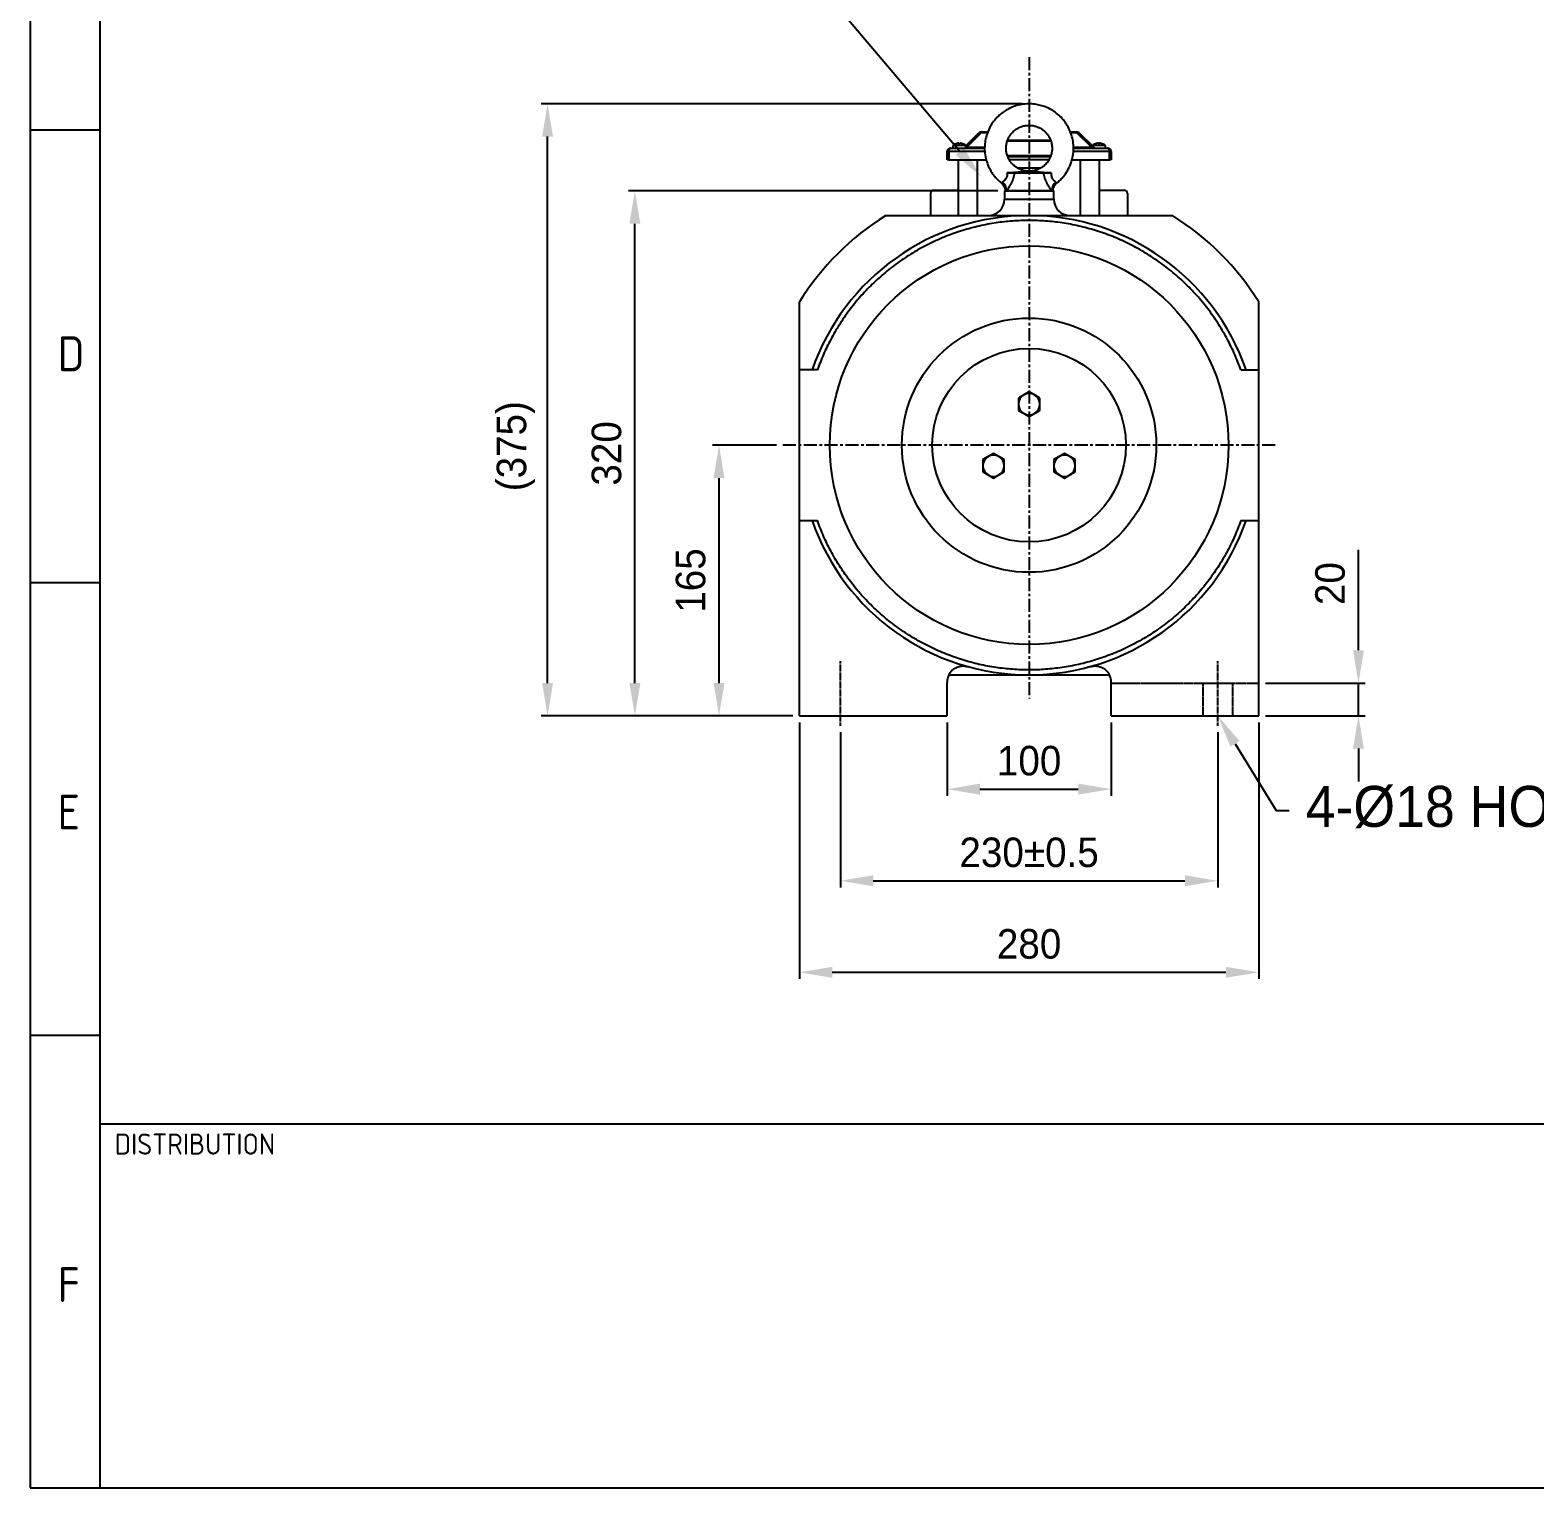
# Model space of a CAD drawing. Header units: millimetres. Extents: x 36 to 5601, y -1400 to 1707.
# Drawn here: x 36 to 953, y 52 to 940 of the extents above; entities that cross this region are included whole.
import ezdxf
from ezdxf import colors
from ezdxf.entities.mleader import LeaderData, LeaderLine
from ezdxf.math import Vec2, Vec3

# ---------------------------------------------------------------- set-up
doc = ezdxf.new("R2010")
doc.units = ezdxf.units.MM
doc.header["$LTSCALE"] = 2
for name, pattern in [('CENTER8', [6.35, 3.96875, -0.79375, 0.79375, -0.79375]), ('DASHED', [0.75, 0.5, -0.25]), ('HIDDEN2', [4.7625, 3.175, -1.5875])]:
    doc.linetypes.add(name, pattern=pattern)
for name, color, linetype in [('3中心线层', 1, 'CENTER8'), ('4虚线层', 6, 'DASHED'), ('숨은선', 2, 'HIDDEN2')]:
    doc.layers.add(name, color=color, linetype=linetype)
doc.styles.get("Standard").update_dxf_attribs({"font": 'gulim.ttc', "height": 18})
doc.dimstyles.new('ISO-25', dxfattribs={"dimtxt": 18, "dimasz": 20, "dimexe": 4, "dimexo": 4, "dimgap": 8, "dimtad": 1, "dimdec": 4, "dimtxsty": 'Standard', "dimcen": 2.5, "dimclrd": 3, "dimclre": 3, "dimclrt": 2, "dimadec": 1, "dimazin": 2, "dimtfac": 1, "dimtdec": 4, "dimtmove": 0, "dimatfit": 3, "dimfxl": 1, "dimarcsym": 0})

# ---------------------------------------------------------------- blocks, each defined once
blk = doc.blocks.new('*D4036')
at = {"color": 3, "lineweight": -2}
for p, q in [((529.74, 512.32), (529.74, 417.76)), ((759.74, 512.32), (759.74, 417.76)), ((549.74, 421.76), (739.74, 421.76))]:
    blk.add_line(p, q, dxfattribs=at)
at = {"color": 3}
for points in [[(549.74, 425.1), (549.74, 418.43), (529.74, 421.76)], [(739.74, 418.43), (739.74, 425.1), (759.74, 421.76)]]:
    blk.add_solid(points, dxfattribs=at)
at = {"layer": 'Defpoints', "color": 0}
for p in [(529.74, 516.32), (759.74, 516.32), (759.74, 421.76)]:
    blk.add_point(p, dxfattribs=at)
at = {"color": 2, "insert": (644.74, 438.99), "char_height": 18, "attachment_point": 5}
blk.add_mtext('230%%p0.5', dxfattribs=at)
blk = doc.blocks.new('*D4037')
at = {"color": 3, "lineweight": -2}
for p, q in [((504.74, 518.3), (504.74, 361.96)), ((784.74, 518.3), (784.74, 361.96)), ((524.74, 365.96), (764.74, 365.96))]:
    blk.add_line(p, q, dxfattribs=at)
at = {"color": 3}
for points in [[(524.74, 369.3), (524.74, 362.63), (504.74, 365.96)], [(764.74, 362.63), (764.74, 369.3), (784.74, 365.96)]]:
    blk.add_solid(points, dxfattribs=at)
at = {"layer": 'Defpoints', "color": 0}
for p in [(504.74, 522.3), (784.74, 522.3), (784.74, 365.96)]:
    blk.add_point(p, dxfattribs=at)
at = {"color": 2, "insert": (644.74, 383.19), "char_height": 18, "attachment_point": 5}
blk.add_mtext('280', dxfattribs=at)
blk = doc.blocks.new('*D4041')
at = {"color": 3, "lineweight": -2}
for p, q in [((640.74, 895.4), (347.27, 895.4)), ((351.27, 542.3), (351.27, 875.4)), ((500.74, 522.3), (347.27, 522.3))]:
    blk.add_line(p, q, dxfattribs=at)
at = {"color": 3}
for points in [[(354.6, 875.4), (347.93, 875.4), (351.27, 895.4)], [(347.93, 542.3), (354.6, 542.3), (351.27, 522.3)]]:
    blk.add_solid(points, dxfattribs=at)
at = {"layer": 'Defpoints', "color": 0}
for p in [(351.27, 895.4), (644.74, 895.4), (504.74, 522.3)]:
    blk.add_point(p, dxfattribs=at)
at = {"color": 2, "insert": (331.94, 686.69), "char_height": 18, "attachment_point": 5, "rotation": 90}
blk.add_mtext('(375)', dxfattribs=at)
blk = doc.blocks.new('*D4045')
at = {"color": 3, "lineweight": -2}
for p, q in [((625.74, 842.3), (400.48, 842.3)), ((404.48, 542.3), (404.48, 822.3)), ((500.74, 522.3), (400.48, 522.3))]:
    blk.add_line(p, q, dxfattribs=at)
at = {"color": 3}
for points in [[(407.81, 822.3), (401.14, 822.3), (404.48, 842.3)], [(401.14, 542.3), (407.81, 542.3), (404.48, 522.3)]]:
    blk.add_solid(points, dxfattribs=at)
at = {"layer": 'Defpoints', "color": 0}
for p in [(404.48, 842.3), (629.74, 842.3), (504.74, 522.3)]:
    blk.add_point(p, dxfattribs=at)
at = {"color": 2, "insert": (387.25, 682.3), "char_height": 18, "attachment_point": 5, "rotation": 90}
blk.add_mtext('320', dxfattribs=at)
blk = doc.blocks.new('*D4049')
at = {"color": 3, "lineweight": -2}
for p, q in [((490.74, 687.3), (451.76, 687.3)), ((455.76, 542.3), (455.76, 667.3)), ((500.74, 522.3), (451.76, 522.3))]:
    blk.add_line(p, q, dxfattribs=at)
at = {"color": 3}
for points in [[(459.1, 667.3), (452.43, 667.3), (455.76, 687.3)], [(452.43, 542.3), (459.1, 542.3), (455.76, 522.3)]]:
    blk.add_solid(points, dxfattribs=at)
at = {"layer": 'Defpoints', "color": 0}
for p in [(455.76, 687.3), (494.74, 687.3), (504.74, 522.3)]:
    blk.add_point(p, dxfattribs=at)
at = {"color": 2, "insert": (438.51, 604.8), "char_height": 18, "attachment_point": 5, "rotation": 90}
blk.add_mtext('165', dxfattribs=at)
blk = doc.blocks.new('*D4053')
at = {"color": 3, "lineweight": -2}
for p, q in [((845.49, 562.3), (845.49, 623.51)), ((788.74, 542.3), (849.49, 542.3)), ((845.49, 522.3), (845.49, 542.3)), ((788.74, 522.3), (849.49, 522.3)), ((845.49, 502.3), (845.49, 482.3))]:
    blk.add_line(p, q, dxfattribs=at)
at = {"color": 3}
for points in [[(842.16, 562.3), (848.83, 562.3), (845.49, 542.3)], [(848.83, 502.3), (842.16, 502.3), (845.49, 522.3)]]:
    blk.add_solid(points, dxfattribs=at)
at = {"layer": 'Defpoints', "color": 0}
for p in [(784.74, 542.3), (845.49, 542.3), (784.74, 522.3)]:
    blk.add_point(p, dxfattribs=at)
at = {"color": 2, "insert": (828.26, 602.91), "char_height": 18, "attachment_point": 5, "rotation": 90}
blk.add_mtext('20', dxfattribs=at)
blk = doc.blocks.new('*D4054')
at = {"color": 3, "lineweight": -2}
for p, q in [((594.74, 518.3), (594.74, 473.62)), ((694.74, 518.3), (694.74, 473.62)), ((614.74, 477.62), (674.74, 477.62))]:
    blk.add_line(p, q, dxfattribs=at)
at = {"color": 3}
for points in [[(614.74, 480.95), (614.74, 474.28), (594.74, 477.62)], [(674.74, 474.28), (674.74, 480.95), (694.74, 477.62)]]:
    blk.add_solid(points, dxfattribs=at)
at = {"layer": 'Defpoints', "color": 0}
for p in [(594.74, 522.3), (694.74, 522.3), (694.74, 477.62)]:
    blk.add_point(p, dxfattribs=at)
at = {"color": 2, "insert": (644.74, 494.87), "char_height": 18, "attachment_point": 5}
blk.add_mtext('100', dxfattribs=at)

msp = doc.modelspace()

# ---------------------------------------------------------------- linework, layer by layer
for p, q in [((35.85818, 1706.93846), (35.85818, 51.64613)), ((78.38221, 1664.41443), (78.38221, 51.64613)), ((78.38221, 879.29257), (35.85818, 879.29257)), ((601.79874, 871.06559), (601.79874, 871.34177)), ((602.67874, 871.34177), (602.67874, 871.06559)), ((606.23874, 869.79904), (614.15295, 877.71325)), ((615.56717, 877.71325), (606.73874, 868.88482)), ((615.56717, 877.71325), (615.56717, 878.29905)), ((615.56717, 878.29905), (619.56751, 878.29905)), ((619.34407, 877.71325), (615.56717, 877.71325)), ((657.97575, 872.71326), (631.50098, 872.71326)), ((631.71325, 873.29905), (657.80012, 873.29905)), ((669.91006, 878.29905), (673.91031, 878.29905)), ((673.91031, 877.71325), (670.13353, 877.71325)), ((673.91031, 877.71325), (673.91031, 878.29905)), ((682.73874, 868.88482), (673.91031, 877.71325)), ((675.32453, 877.71325), (684.15296, 868.88482)), ((686.79874, 871.06559), (686.79874, 871.34177)), ((687.67874, 871.34177), (687.67874, 871.06559)), ((594.73874, 861.29904), (594.73874, 866.29904)), ((595.73874, 866.29904), (594.73874, 866.29904)), ((595.73874, 866.29904), (595.73874, 861.29904)), ((617.7164, 866.29904), (595.73874, 866.29904)), ((596.73874, 868.29904), (617.63968, 868.29904)), ((598.23875, 870.02251), (598.23875, 868.29904)), ((606.23874, 870.02251), (598.23875, 870.02251)), ((606.23874, 868.29904), (606.23874, 870.02251)), ((606.73874, 868.29904), (606.73874, 868.88482)), ((606.73874, 868.88482), (617.64599, 868.88482)), ((631.50173, 863.88483), (657.9765, 863.88483)), ((631.67736, 863.29905), (657.76423, 863.29905)), ((693.73874, 866.29904), (671.76191, 866.29904)), ((671.83106, 868.88482), (682.73874, 868.88482)), ((671.83782, 868.29904), (692.73874, 868.29904)), ((682.73874, 868.29904), (682.73874, 868.88482)), ((683.23874, 870.02251), (683.23874, 869.79904)), ((691.23874, 870.02251), (683.23874, 870.02251)), ((691.23874, 868.29904), (691.23874, 870.02251)), ((693.73874, 861.29904), (693.73874, 866.29904)), ((694.73874, 866.29904), (693.73874, 866.29904)), ((694.73874, 866.29904), (694.73874, 861.29904)), ((595.73874, 861.29904), (594.73874, 861.29904)), ((595.73874, 861.29904), (618.57624, 861.29904)), ((601.73875, 827.29905), (601.73875, 861.29904)), ((613.32452, 827.29905), (613.32452, 861.29904)), ((656.82498, 861.29904), (632.62307, 861.29904)), ((637.55789, 856.29905), (651.93064, 856.29905)), ((644.73874, 854.29904), (644.73874, 854.20152)), ((670.90123, 861.29904), (693.73874, 861.29904)), ((676.15296, 827.29905), (676.15296, 861.29904)), ((687.73874, 827.29905), (687.73874, 861.29904)), ((694.73874, 861.29904), (693.73874, 861.29904)), ((584.73874, 840.79904), (584.73874, 827.29905)), ((586.73874, 842.79904), (601.73875, 842.79904)), ((629.73874, 842.29905), (629.73874, 837.29904)), ((629.73874, 842.29905), (659.73874, 842.29905)), ((629.73874, 837.29904), (659.73874, 837.29904)), ((631.07968, 842.59807), (630.86115, 842.58612)), ((631.07968, 842.59807), (658.3978, 842.59807)), ((658.61633, 842.58612), (658.3978, 842.59807)), ((658.73158, 842.29905), (659.04199, 842.29905)), ((659.73874, 837.29904), (659.73874, 842.29904)), ((687.73874, 842.79904), (702.73874, 842.79904)), ((704.73874, 840.79904), (704.73874, 827.29905)), ((557.41749, 827.29905), (606.98957, 827.29905)), ((606.98957, 827.29905), (644.73874, 827.29905)), ((644.73874, 827.29905), (682.48791, 827.29905)), ((682.48791, 827.29905), (732.05999, 827.29905)), ((504.73874, 733.29904), (504.73874, 774.62029)), ((784.73874, 733.29904), (784.73874, 774.62029)), ((504.73874, 641.29904), (504.73874, 733.29904)), ((515.69224, 733.29904), (504.73874, 733.29904)), ((773.78524, 733.29904), (784.73874, 733.29904)), ((784.73874, 641.29904), (784.73874, 733.29904)), ((641.48874, 717.92821), (638.23874, 716.05182)), ((638.23874, 716.05182), (638.23874, 712.29904)), ((644.73874, 719.8046), (641.48874, 717.92821)), ((647.98874, 717.92821), (644.73874, 719.8046)), ((651.23874, 716.05182), (647.98874, 717.92821)), ((651.23874, 712.29904), (651.23874, 716.05182)), ((638.23874, 712.29904), (638.23874, 708.54626)), ((638.23874, 708.54626), (641.48874, 706.66988)), ((641.48874, 706.66988), (644.73874, 704.79349)), ((644.73874, 704.79349), (647.98874, 706.66988)), ((647.98874, 706.66988), (651.23874, 708.54626)), ((651.23874, 708.54626), (651.23874, 712.29904)), ((619.83811, 680.42821), (616.58811, 678.55182)), ((623.08811, 682.3046), (619.83811, 680.42821)), ((626.3381, 680.42821), (623.08811, 682.3046)), ((629.58811, 678.55182), (626.3381, 680.42821)), ((663.13938, 680.42821), (659.88938, 678.55182)), ((666.38938, 682.3046), (663.13938, 680.42821)), ((669.63938, 680.42821), (666.38938, 682.3046)), ((672.88938, 678.55182), (669.63938, 680.42821)), ((616.58811, 678.55182), (616.58811, 674.79904)), ((616.58811, 674.79904), (616.58811, 671.04626)), ((616.58811, 671.04626), (619.83811, 669.16988)), ((626.3381, 669.16988), (629.58811, 671.04626)), ((629.58811, 674.79904), (629.58811, 678.55182)), ((629.58811, 671.04626), (629.58811, 674.79904)), ((659.88938, 678.55182), (659.88938, 674.79904)), ((659.88938, 674.79904), (659.88938, 671.04626)), ((659.88938, 671.04626), (663.13938, 669.16988)), ((669.63938, 669.16988), (672.88938, 671.04626)), ((672.88938, 674.79904), (672.88938, 678.55182)), ((672.88938, 671.04626), (672.88938, 674.79904)), ((619.83811, 669.16988), (623.08811, 667.29349)), ((623.08811, 667.29349), (626.3381, 669.16988)), ((663.13938, 669.16988), (666.38938, 667.29349)), ((666.38938, 667.29349), (669.63938, 669.16988)), ((504.73874, 641.29904), (515.69224, 641.29904)), ((504.73874, 522.29904), (504.73874, 641.29904)), ((773.78524, 641.29904), (784.73874, 641.29904)), ((784.73874, 522.29904), (784.73874, 641.29904)), ((78.38221, 603.4106), (35.85818, 603.4106)), ((594.73874, 522.29904), (594.73874, 542.73072)), ((595.84321, 547.29905), (693.63427, 547.29905)), ((694.73874, 522.29904), (694.73874, 542.73072)), ((504.73874, 522.29904), (594.73874, 522.29904)), ((694.73874, 522.29904), (784.73874, 522.29904)), ((78.38221, 327.52864), (35.85818, 327.52864)), ((35.85818, 51.64613), (2428.94243, 51.64613))]:
    msp.add_line(p, q)
at = {"color": 0}
msp.add_line((2428.94243, 273.47215), (78.38221, 273.47215), dxfattribs=at)
at = {"flags": 128}
for points in [[(600.23125, 871.06559), (600.22792, 871.07137), (600.22554, 871.0755), (600.22411, 871.07798), (600.22364, 871.0788)], [(604.25385, 871.0788), (604.25337, 871.07798), (604.25195, 871.0755), (604.24956, 871.07137), (604.24623, 871.06559)]]:
    msp.add_lwpolyline(points, dxfattribs=at)
for radius in [121.5, 77.5, 59]:
    msp.add_circle((644.73874, 687.29904), radius)
for centre, radius, start, end in [((602.23874, 864.89904), 6.48509, 96.55217216, 108.03235239), ((602.23874, 864.89904), 6.48509, 71.96764761, 83.44782784), ((614.86006, 876.69802), 1.23722, 55.14292499, 124.85707501), ((615.56717, 876.29904), 2, 90, 135), ((673.91031, 876.29904), 2, 45, 90), ((674.61742, 876.69802), 1.23722, 55.1429559, 124.8570441), ((687.23874, 864.89904), 6.48509, 96.55217216, 108.03235239), ((687.23874, 864.89904), 6.48509, 71.96764761, 83.44782784), ((596.73874, 866.29904), 2, 90, 180), ((602.23874, 864.89904), 6.5, 108.06020812, 127.97987244), ((602.23874, 863.74482), 7.33398, 86.56051013, 93.43948987), ((602.23874, 864.89904), 6.5, 52.02012756, 71.93979188), ((687.23874, 864.89904), 6.5, 108.06020812, 127.97987244), ((685.56717, 870.29904), 2, 225, 270), ((680.60842, 868.40622), 5.33319, 29.91048505, 30.07425164), ((687.23874, 863.74474), 7.33407, 86.56053155, 93.43946845), ((693.9516, 868.35858), 5.42849, 149.92718575, 150.08807755), ((687.23874, 864.89904), 6.5, 52.02012756, 71.93979188), ((692.73874, 866.29904), 2, 0, 90), ((624.42135, 842.64401), 6.44006, 359.48493191, 50.72632062), ((665.05613, 842.64401), 6.44006, 129.27367938, 180.51506809), ((586.73874, 840.79904), 2, 90, 180), ((619.73874, 837.29904), 10, 270, 0), ((631.10366, 842.54492), 0.24599, 170.3568899, 268.1933329), ((631.32009, 842.54506), 0.24619, 167.56554551, 267.8280547), ((658.15739, 842.54506), 0.24618, 272.17075928, 12.43564051), ((658.37381, 842.54493), 0.246, 271.80951403, 9.64026318), ((669.73874, 837.29904), 10, 180, 270), ((702.73874, 840.79904), 2, 0, 90), ((644.73874, 687.29904), 165, 121.9527464, 148.0472536), ((644.73874, 687.29904), 140, 19.18208994, 160.81791006), ((644.73874, 687.29904), 165, 31.9527464, 58.0472536), ((644.73874, 712.29904), 6.5, 120, 180), ((644.73874, 712.29904), 6.5, 60, 120), ((644.73874, 712.29904), 6.5, 0, 60), ((644.73874, 712.29904), 6.5, 180, 240), ((644.73874, 712.29904), 6.5, 240, 300), ((644.73874, 712.29904), 6.5, 300, 0), ((623.08811, 674.79904), 6.5, 120, 180), ((623.08811, 674.79904), 6.5, 60, 120), ((623.08811, 674.79904), 6.5, 0, 60), ((666.38938, 674.79904), 6.5, 120, 180), ((666.38938, 674.79904), 6.5, 60, 120), ((666.38938, 674.79904), 6.5, 0, 60), ((623.08811, 674.79904), 6.5, 180, 240), ((623.08811, 674.79904), 6.5, 300, 0), ((666.38938, 674.79904), 6.5, 180, 240), ((666.38938, 674.79904), 6.5, 300, 0), ((623.08811, 674.79904), 6.5, 240, 300), ((666.38938, 674.79904), 6.5, 240, 300), ((644.73874, 687.29904), 140, 199.18208994, 340.81791006), ((604.73874, 542.73072), 10, 132.86574679, 180), ((684.73874, 542.73072), 10, 0, 47.13425321)]:
    msp.add_arc(centre, radius, start, end)
for centre, major_axis, ratio, start_param, end_param in [((596.73874, 866.29904), (0, 2), 0.5, 0, 1.570796327), ((609.56717, 870.29904), (4.3171, 1.56301), 0.109552401, 3.793307529, 3.959021942), ((679.91031, 870.29904), (4.3171, -1.56301), 0.109552401, 5.465756019, 6.51295357), ((692.73874, 866.29904), (0, 2), 0.5, 4.71238898, 6.283185307)]:
    msp.add_ellipse(centre, major_axis=major_axis, ratio=ratio, start_param=start_param, end_param=end_param)
for points, knots in [([(644.73874, 895.39904), (643.16587, 895.32124), (640.22816, 895.17594), (636.22981, 894.1168), (632.94483, 892.77115), (630.09796, 891.17571), (627.67877, 889.43396), (625.53817, 887.50308), (623.38787, 885.12872), (621.24831, 882.03892), (619.39282, 878.15941), (618.14283, 873.99227), (617.55337, 869.6692), (617.69191, 865.30583), (618.52817, 861.05839), (619.95418, 857.11944), (621.64279, 853.98883), (623.43811, 851.46271), (625.37145, 849.20507), (627.01724, 847.82547), (627.92055, 847.06827)], [0, 0, 0, 0, 0.070416386, 0.131519363, 0.184292696, 0.229249757, 0.277503941, 0.317615277, 0.358271413, 0.420884213, 0.485356202, 0.550267155, 0.615161256, 0.680098492, 0.745068252, 0.808419408, 0.867216063, 0.903888656, 0.947248813, 1, 1, 1, 1]), ([(661.55815, 847.07028), (661.67453, 847.15295), (662.52055, 847.7539), (663.92796, 849.1102), (666.09455, 851.46278), (668.22757, 854.56132), (670.0851, 858.43809), (671.33453, 862.60599), (671.92413, 866.92885), (671.78558, 871.29231), (670.9492, 875.53956), (669.52369, 879.47914), (667.83357, 882.60786), (666.04204, 885.13872), (664.02156, 887.45809), (661.45061, 889.74731), (658.25955, 891.88733), (655.02988, 893.45668), (651.67709, 894.559), (648.34365, 895.25843), (645.97739, 895.35073), (644.73874, 895.39904)], [0, 0, 0, 0, 0.006398224, 0.046508617, 0.087164072, 0.149775584, 0.214246006, 0.279155821, 0.344048575, 0.408984238, 0.473952641, 0.537302696, 0.596097918, 0.632769946, 0.676128996, 0.73372881, 0.786523707, 0.847943393, 0.894008696, 0.944517325, 1, 1, 1, 1]), ([(644.73874, 854.29904), (643.92619, 854.33923), (642.40855, 854.4143), (640.34299, 854.96146), (638.64595, 855.65663), (637.17523, 856.48084), (635.92548, 857.38065), (634.81962, 858.37814), (633.70877, 859.60476), (632.60346, 861.20096), (631.64491, 863.20514), (630.99915, 865.3579), (630.69465, 867.59121), (630.7662, 869.84538), (631.19827, 872.03952), (631.93473, 874.0748), (632.91705, 875.89315), (634.27403, 877.71221), (635.88124, 879.22883), (637.75385, 880.48599), (639.67813, 881.41434), (642.04679, 882.14503), (643.8008, 882.24538), (644.73874, 882.29904)], [0, 0, 0, 0, 0.0554068339, 0.103485442, 0.1450098423, 0.1803841663, 0.2183528016, 0.2499141604, 0.2819043072, 0.3311709833, 0.3819004221, 0.4329751245, 0.4840368711, 0.5351322192, 0.5862535786, 0.6361009649, 0.6823647743, 0.7268629005, 0.7905806322, 0.8321229898, 0.8804517187, 0.9360723153, 1, 1, 1, 1]), ([(644.73874, 882.29904), (645.55129, 882.25885), (647.06893, 882.18379), (649.13449, 881.63663), (650.83153, 880.94146), (652.30224, 880.11724), (653.55201, 879.21745), (654.65786, 878.21996), (655.76871, 876.99334), (656.87402, 875.39714), (657.83257, 873.39296), (658.47832, 871.24019), (658.78284, 869.00688), (658.71128, 866.75271), (658.2792, 864.55858), (657.54275, 862.52329), (656.56042, 860.70494), (655.20345, 858.88588), (653.59625, 857.36925), (651.72363, 856.11212), (649.79936, 855.18374), (647.43069, 854.45306), (645.67668, 854.35271), (644.73874, 854.29904)], [0, 0, 0, 0, 0.05540675, 0.103485359, 0.145009839, 0.180384089, 0.218352596, 0.249913892, 0.281904097, 0.331170725, 0.381900165, 0.432975193, 0.484036616, 0.535132304, 0.586253331, 0.636101037, 0.682364888, 0.726863015, 0.790580748, 0.832122847, 0.880451801, 0.936072399, 1, 1, 1, 1]), ([(601.79874, 871.34177), (601.79549, 871.34524), (601.78898, 871.35217), (601.73786, 871.3566), (601.66269, 871.35572), (601.5783, 871.35027), (601.52201, 871.34426), (601.49874, 871.34177)], [0, 0, 0, 0, 0.213605687, 0.427284528, 0.639447351, 0.85095791, 1, 1, 1, 1]), ([(602.97875, 871.34177), (602.94528, 871.34524), (602.87835, 871.35217), (602.78874, 871.3566), (602.72106, 871.35572), (602.68422, 871.35028), (602.68034, 871.34426), (602.67874, 871.34177)], [0, 0, 0, 0, 0.213609571, 0.427288234, 0.63944469, 0.850978039, 1, 1, 1, 1]), ([(686.79874, 871.34177), (686.79549, 871.34524), (686.78898, 871.35217), (686.73786, 871.3566), (686.66269, 871.35572), (686.5783, 871.35027), (686.52201, 871.34426), (686.49874, 871.34177)], [0, 0, 0, 0, 0.213630881, 0.427298893, 0.639461325, 0.850961804, 1, 1, 1, 1]), ([(687.97874, 871.34177), (687.94528, 871.34524), (687.87835, 871.35217), (687.78874, 871.3566), (687.72106, 871.35572), (687.68422, 871.35027), (687.68034, 871.34426), (687.67874, 871.34177)], [0, 0, 0, 0, 0.2136110388, 0.4272889345, 0.6394435019, 0.8509466582, 1, 1, 1, 1]), ([(631.25688, 853.29904), (631.29472, 852.92056), (631.36637, 852.2039), (631.20283, 851.16552), (630.85465, 850.27589), (630.24226, 849.27828), (629.32952, 848.31389), (628.77722, 847.85926), (628.49807, 847.62946)], [0, 0, 0, 0, 0.142831955, 0.270454683, 0.392786164, 0.512725186, 0.753709566, 1, 1, 1, 1]), ([(635.84306, 853.299), (635.6085, 852.11712), (635.15343, 849.8241), (633.82518, 846.73212), (632.3206, 844.2389), (631.482, 843.13004), (631.07968, 842.59807)], [0, 0, 0, 0, 0.278306435, 0.539954251, 0.779294421, 1, 1, 1, 1]), ([(644.73874, 854.20152), (644.65031, 854.19992), (644.28454, 854.19333), (643.08111, 854.07753), (640.77607, 853.8641), (637.33842, 853.57019), (634.00687, 853.35182), (631.93889, 853.31213), (631.25688, 853.29904)], [0, 0, 0, 0, 0.017990753, 0.074417481, 0.296849457, 0.579764664, 0.861408393, 1, 1, 1, 1]), ([(631.25692, 853.29904), (631.68209, 853.29918), (632.53127, 853.29945), (633.75987, 853.29963), (634.90342, 853.29923), (635.52963, 853.29911), (635.84306, 853.29904)], [0, 0, 0, 0, 0.250367512, 0.500058518, 0.749761361, 1, 1, 1, 1]), ([(635.84306, 853.29901), (636.45191, 853.29901), (637.66961, 853.29901), (639.87699, 853.29901), (642.25462, 853.29901), (644.73874, 853.29901), (647.22286, 853.29901), (649.60049, 853.29901), (651.80787, 853.29901), (653.02557, 853.29901), (653.63443, 853.29901)], [0, 0, 0, 0, 0.125000213, 0.249999865, 0.374999916, 0.500000022, 0.624999941, 0.749999992, 0.874999644, 1, 1, 1, 1]), ([(658.2206, 853.29904), (656.99566, 853.33281), (654.54076, 853.40048), (651.08963, 853.65936), (648.40228, 853.89194), (646.59937, 854.06312), (645.70769, 854.14514), (645.2501, 854.18154), (644.9697, 854.19849), (644.81558, 854.20051), (644.73874, 854.20152)], [0, 0, 0, 0, 0.249036958, 0.499096481, 0.749389371, 0.874762084, 0.937458725, 0.968814741, 0.984453172, 1, 1, 1, 1]), ([(658.3978, 842.59807), (657.93782, 843.20803), (657.01757, 844.42834), (655.46917, 847.09334), (654.25488, 850.10552), (653.84155, 852.23294), (653.63443, 853.29901)], [0, 0, 0, 0, 0.249211015, 0.498587782, 0.748737477, 1, 1, 1, 1]), ([(653.63457, 853.29903), (653.94771, 853.29903), (654.57421, 853.29902), (655.71881, 853.29905), (656.94644, 853.29904), (657.79593, 853.29904), (658.2206, 853.29904)], [0, 0, 0, 0, 0.249671554, 0.49951217, 0.749803805, 1, 1, 1, 1]), ([(658.2206, 853.29906), (658.18276, 852.91976), (658.11122, 852.20257), (658.27534, 851.16342), (658.6234, 850.2751), (659.2351, 849.27873), (660.14729, 848.31447), (660.69983, 847.85962), (660.97941, 847.62946)], [0, 0, 0, 0, 0.143132123, 0.270645515, 0.393122349, 0.51257361, 0.753361614, 1, 1, 1, 1]), ([(628.49807, 847.62946), (628.32019, 847.4671), (627.96645, 847.14421), (627.92631, 847.08285), (627.90636, 847.05234)], [0, 0, 0, 0, 0.5028626097, 1, 1, 1, 1]), ([(627.90636, 847.05234), (628.22805, 846.76434), (628.87992, 846.18073), (629.58748, 845.05784), (630.06817, 843.81783), (630.14739, 842.94295), (630.18656, 842.51035)], [0, 0, 0, 0, 0.246255248, 0.499009018, 0.752278327, 1, 1, 1, 1]), ([(659.29092, 842.51035), (659.33009, 842.94295), (659.40931, 843.81784), (659.89, 845.05784), (660.59756, 846.18073), (661.24943, 846.76434), (661.57112, 847.05234)], [0, 0, 0, 0, 0.24772163, 0.500990993, 0.753745207, 1, 1, 1, 1]), ([(660.97941, 847.62946), (661.15726, 847.46713), (661.51101, 847.14423), (661.55116, 847.08286), (661.57112, 847.05234)], [0, 0, 0, 0, 0.502735655, 1, 1, 1, 1]), ([(630.86115, 842.58612), (630.67602, 842.5739), (630.30609, 842.54949), (630.12986, 842.53688), (630.18592, 842.54081), (630.18606, 842.54082)], [0, 0, 0, 0, 0.49979363, 0.998734018, 1, 1, 1, 1]), ([(630.18563, 842.54079), (630.18998, 842.51009), (630.19903, 842.44626), (630.25744, 842.36502), (630.34056, 842.30931), (630.40466, 842.30238), (630.4355, 842.29905)], [0, 0, 0, 0, 0.2405136699, 0.4999817842, 0.7594625786, 1, 1, 1, 1]), ([(631.31076, 842.29905), (631.5726, 842.29905), (632.10576, 842.29905), (633.28601, 842.29905), (634.74839, 842.29905), (636.48306, 842.29905), (638.42221, 842.29905), (640.49289, 842.29905), (642.61362, 842.29905), (644.03883, 842.29905), (644.73874, 842.29905)], [0, 0, 0, 0, 0.11980595, 0.243955807, 0.371180261, 0.499999695, 0.62881998, 0.756044394, 0.880194217, 1, 1, 1, 1]), ([(644.73874, 842.29905), (645.43865, 842.29905), (646.86386, 842.29905), (648.98459, 842.29905), (651.05527, 842.29905), (652.99442, 842.29905), (654.72909, 842.29905), (656.19147, 842.29905), (657.37172, 842.29905), (657.90488, 842.29905), (658.16671, 842.29905)], [0, 0, 0, 0, 0.1198055967, 0.2439554458, 0.3711798868, 0.5000001991, 0.6288196599, 0.7560441417, 0.8801940245, 1, 1, 1, 1]), ([(659.29146, 842.54082), (659.2637, 842.54284), (659.20813, 842.54688), (658.8137, 842.57304), (658.61633, 842.58612)], [0, 0, 0, 0, 0.49960327, 1, 1, 1, 1]), ([(659.04199, 842.29905), (659.07282, 842.30238), (659.13692, 842.30931), (659.22004, 842.36502), (659.27845, 842.44626), (659.2875, 842.51009), (659.29185, 842.54079)], [0, 0, 0, 0, 0.240529021, 0.500019883, 0.759485351, 1, 1, 1, 1]), ([(773.78524, 733.29904), (772.58984, 736.44064), (770.19907, 742.72376), (765.69132, 751.88999), (760.5007, 760.82161), (754.51032, 769.49499), (747.82072, 777.75202), (740.41334, 785.55329), (732.38538, 792.78192), (723.77343, 799.3773), (714.6692, 805.27489), (705.16487, 810.40965), (695.32919, 814.76744), (685.30555, 818.29709), (675.12417, 821.02434), (664.96828, 822.92637), (654.82047, 824.05263), (644.73892, 824.42224), (634.65719, 824.05265), (624.50955, 822.92642), (614.35349, 821.02438), (604.17227, 818.29719), (594.14845, 814.76752), (584.31294, 810.40981), (574.80844, 805.27498), (565.70435, 799.37751), (557.09224, 792.78204), (549.06439, 785.55355), (541.65688, 777.75215), (534.96737, 769.49527), (528.97688, 760.82175), (523.78629, 751.89022), (519.27843, 742.72384), (516.88767, 736.44073), (515.69224, 733.29904)], [0, 0, 0, 0, 0.029954346, 0.059907859, 0.090944981, 0.121983654, 0.153787972, 0.18559386, 0.21779612, 0.25, 0.282202261, 0.31440613, 0.346210436, 0.378016328, 0.409053454, 0.440092127, 0.470045281, 0.499999992, 0.529953148, 0.559907868, 0.590944996, 0.621983658, 0.653787953, 0.685593863, 0.717796131, 0.750000002, 0.782202261, 0.814406147, 0.846210443, 0.878016353, 0.909053473, 0.940092148, 0.970044887, 1, 1, 1, 1]), ([(773.78524, 641.29904), (772.58982, 638.15736), (770.19906, 631.87423), (765.69119, 622.70787), (760.5006, 613.77633), (754.51012, 605.10281), (747.8206, 596.84594), (740.41309, 589.04454), (732.38525, 581.81604), (723.77313, 575.22058), (714.66905, 569.3231), (705.16455, 564.18827), (695.32902, 559.83058), (685.30522, 556.30089), (675.124, 553.5737), (664.96793, 551.67166), (654.8203, 550.54543), (644.73857, 550.17584), (634.65701, 550.54545), (624.50921, 551.67171), (614.35332, 553.57375), (604.17193, 556.301), (594.14829, 559.83064), (584.31261, 564.18843), (574.80828, 569.32319), (565.70406, 575.22079), (557.0921, 581.81616), (549.06414, 589.04479), (541.65676, 596.84606), (534.96715, 605.10309), (528.9768, 613.77649), (523.78616, 622.70809), (519.27842, 631.87433), (516.88765, 638.15744), (515.69224, 641.29904)], [0, 0, 0, 0, 0.029955095, 0.059907864, 0.090946538, 0.121983659, 0.153789544, 0.185593865, 0.217797734, 0.249999993, 0.282203873, 0.314406136, 0.346212021, 0.378016333, 0.409055006, 0.440092134, 0.470046843, 0.5, 0.52995471, 0.559907876, 0.590946549, 0.621983665, 0.653789565, 0.685593868, 0.717797733, 0.75000002, 0.782203882, 0.81440615, 0.846212046, 0.878016358, 0.909055006, 0.940092151, 0.970045664, 1, 1, 1, 1]), ([(597.93592, 550.06022), (598.28355, 550.35752), (599.01547, 550.98345), (600.62244, 551.92114), (602.70054, 552.62161), (605.12404, 552.83844), (606.64292, 552.52563), (607.40541, 552.3686)], [0, 0, 0, 0, 0.119088476, 0.250730926, 0.500378856, 0.749186204, 1, 1, 1, 1]), ([(682.07208, 552.3686), (682.83455, 552.52563), (684.35341, 552.83844), (686.77692, 552.6216), (688.85502, 551.92116), (690.46202, 550.98346), (691.19394, 550.35752), (691.54157, 550.06022)], [0, 0, 0, 0, 0.250808358, 0.499617142, 0.749266845, 0.880911849, 1, 1, 1, 1])]:
    msp.add_open_spline(points, degree=3, knots=knots)
at = {"layer": '3中心线层'}
for p, q in [((644.73874, 923.79904), (644.73874, 532.79904)), ((794.73874, 687.29904), (494.73874, 687.29904))]:
    msp.add_line(p, q, dxfattribs=at)
at = {"layer": '3中心线层', "ltscale": 0.2}
for p, q in [((529.73873, 516.31615), (529.73873, 555.62569)), ((759.73875, 516.31615), (759.73875, 555.62569))]:
    msp.add_line(p, q, dxfattribs=at)
at = {"layer": '4虚线层', "ltscale": 0.2}
for p, q in [((694.73874, 542.29904), (784.73874, 542.29904)), ((750.73875, 522.29904), (750.73875, 542.29903)), ((768.73875, 542.29903), (768.73875, 522.29904))]:
    msp.add_line(p, q, dxfattribs=at)

# ---------------------------------------------------------------- texts
at = {"char_height": 21.2620149, "attachment_point": 1}
for s, insert, width in [('{\\Fisocp,gbcbig|c129;D}', (52.5767, 753.64554), 95.6652382), ('{\\Fisocp,gbcbig|c129;E}', (52.5767, 474.26458), 135.8881225), ('{\\Fisocp,gbcbig|c129;F}', (52.5767, 186.18334), 135.8881225)]:
    msp.add_mtext(s, dxfattribs=dict(at, insert=insert, width=width))
at = {"layer": '숨은선', "insert": (136.03996, 261.24114), "char_height": 12.8663087, "width": 111.8384082, "attachment_point": 5}
msp.add_mtext('\\pxql;{\\Fisocp|c129; DISTRIBUTION}', dxfattribs=at)

# ---------------------------------------------------------------- dimensions: what is measured, and where the dimension line sits
at = {"color": 0}
dim = msp.add_linear_dim(base=(351.26763, 895.39904), p1=(504.73874, 522.29904), p2=(644.73874, 895.39904), angle=90, text='(375)', dimstyle='ISO-25', override={"dimtxsty": 'Standard'}, dxfattribs=at)
dim.commit()
dim.dimension.update_dxf_attribs({"geometry": '*D4041', "text_midpoint": (351.26763, 686.68732), "dimtype": 160})
for base, p1, p2, picture, middle in [((404.47563, 842.29905), (504.73874, 522.29904), (629.73874, 842.29905), '*D4045', (387.24793, 682.29905)), ((455.76303, 687.29904), (504.73874, 522.29904), (494.73874, 687.29904), '*D4049', (438.51136, 604.79904)), ((845.49253, 542.29904), (784.73874, 522.29904), (784.73874, 542.29904), '*D4053', (828.26484, 602.90623))]:
    dim = msp.add_linear_dim(base=base, p1=p1, p2=p2, angle=90, dimstyle='ISO-25', dxfattribs=at)
    dim.commit()
    dim.dimension.update_dxf_attribs({"geometry": picture, "text_midpoint": middle})
for base, p1, p2, picture, middle in [((784.73875, 365.96291), (504.73874, 522.29904), (784.73875, 522.29904), '*D4037', (644.73875, 383.19061)), ((694.73874, 477.61762), (594.73874, 522.29904), (694.73874, 522.29904), '*D4054', (644.73874, 494.86928))]:
    dim = msp.add_linear_dim(base=base, p1=p1, p2=p2, dimstyle='ISO-25', dxfattribs=at)
    dim.commit()
    dim.dimension.update_dxf_attribs({"geometry": picture, "text_midpoint": middle})
dim = msp.add_linear_dim(base=(759.73875, 421.76335), p1=(529.73873, 516.31615), p2=(759.73875, 516.31615), text='<>%%p0.5', dimstyle='ISO-25', override={"dimtxsty": 'Standard', "dimtolj": 0}, dxfattribs=at)
dim.commit()
dim.dimension.update_dxf_attribs({"geometry": '*D4036', "text_midpoint": (644.73874, 421.76335), "dimtype": 160})

# ---------------------------------------------------------------- leaders
at = {"color": 2}
ml = msp.add_multileader_mtext('Standard', dxfattribs=at)
ml.set_content('\\pxqr;MOTOR TERMINAL BOX', color=2)
ml.set_leader_properties(color=3)
ml.build(insert=Vec2(0, 0))
ml.multileader.update_dxf_attribs({"arrow_head_size": 20})
ctx = ml.context
ctx.base_point, ctx.char_height, ctx.arrow_head_size, ctx.landing_gap_size, ctx.plane_origin = Vec3(99.62603, 982.55451), 25, 20, 10, Vec3(640.67208, 870.27994)
ctx.text_align_type = 2
notes = []
notes.append((ctx, [(0, (1, 1, 0), (504.12403, 982.55451), (-1, 0), 8, [(0, [(615.45106, 851.04388)], 0, [])])]))
ctx.mtext.insert, ctx.mtext.alignment, ctx.mtext.flow_direction = Vec3(486.12403, 995.5372), 3, 5
at = {"color": 3}
ml = msp.add_multileader_mtext('Standard', dxfattribs=at)
ml.set_content('{\\C2;4-%%C18 HOLES}', color=3)
ml.set_leader_properties(color=3)
ml.build(insert=Vec2(0, 0))
ml.multileader.update_dxf_attribs({"arrow_head_size": 20})
ctx = ml.context
ctx.base_point, ctx.char_height, ctx.arrow_head_size, ctx.landing_gap_size, ctx.plane_origin = Vec3(803.30051, 464.59963), 25, 20, 10, Vec3(759.73875, 522.29904)
notes.append((ctx, [(0, (1, 1, 0), (795.30051, 464.59963), (1, 0), 8, [(0, [(759.73875, 522.29904)], 0, [])])]))
ctx.mtext.insert, ctx.mtext.flow_direction = Vec3(813.30051, 479.59963), 5
for ctx, leaders in notes:
    for number, flags, end, landing, length, lines in leaders:
        leader = LeaderData()
        leader.index, (leader.has_last_leader_line, leader.has_dogleg_vector, leader.attachment_direction) = number, flags
        leader.last_leader_point, leader.dogleg_vector, leader.dogleg_length = Vec3(end), Vec3(landing), length
        for number, points, colour, breaks in lines:
            line = LeaderLine()
            line.index, line.vertices, line.color, line.breaks = number, Vec3.list(points), colors.encode_raw_color(colour), breaks
            leader.lines.append(line)
        ctx.leaders.append(leader)

doc.saveas('drawing.dxf')
